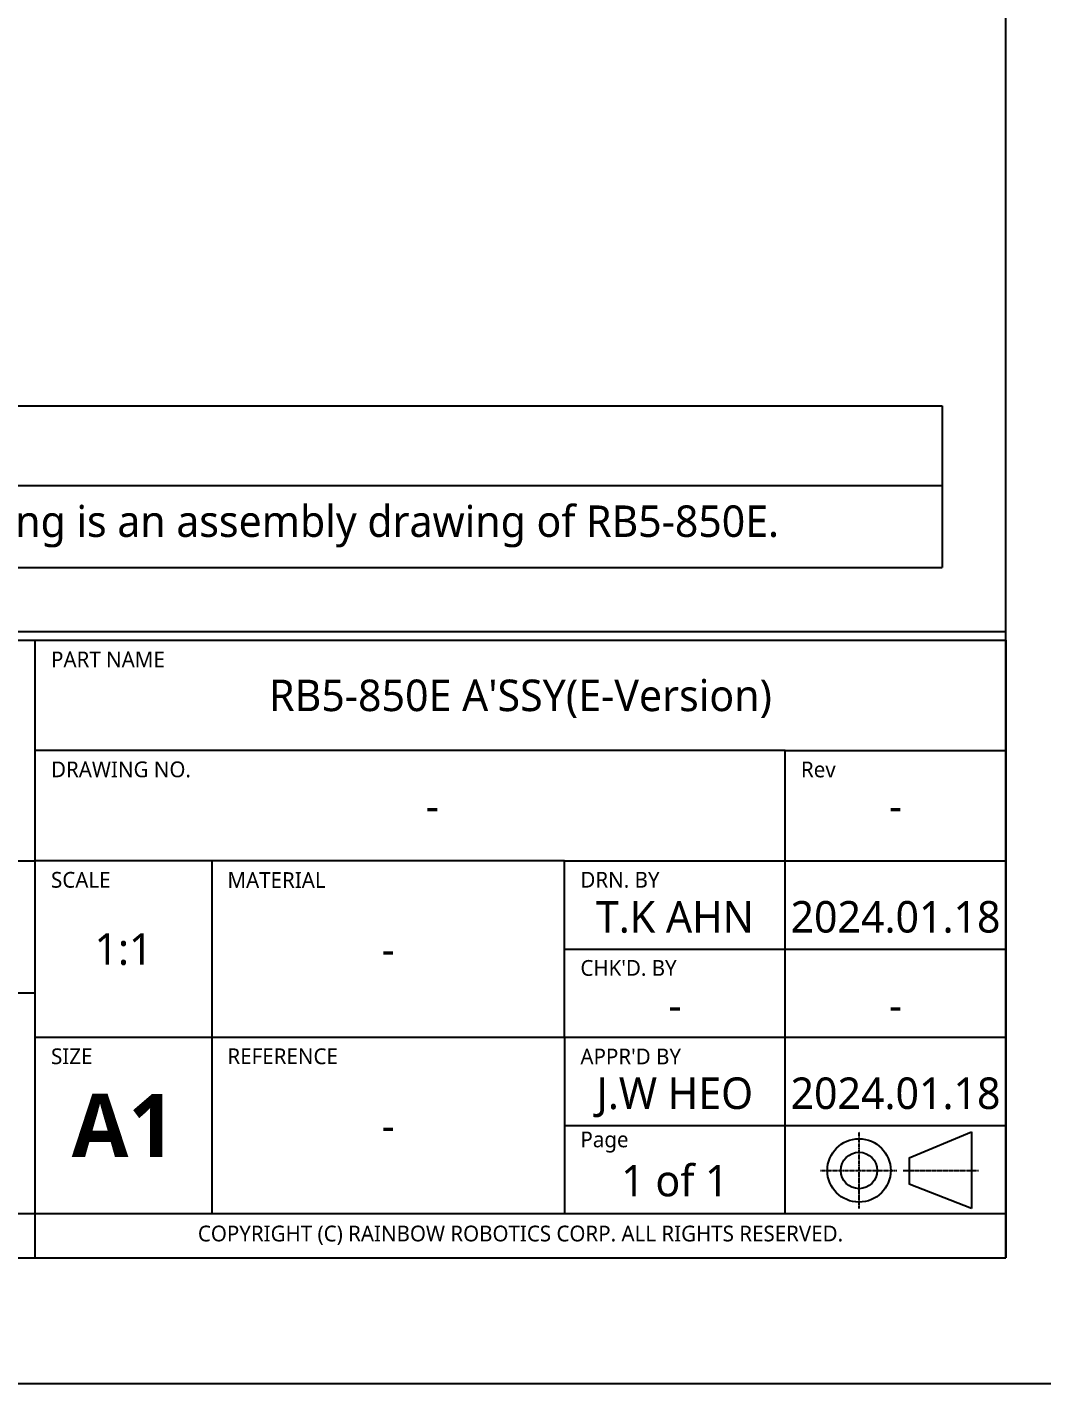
# Model space of a CAD drawing. Header units: millimetres. Extents: x 0 to 4378, y 0 to 2376.
# Drawn here: x 2662 to 3307, y 0 to 862 of the extents above; entities that cross this region are included whole.
import ezdxf
from ezdxf.enums import TextEntityAlignment as Align

# ---------------------------------------------------------------- set-up
doc = ezdxf.new("R2010")
doc.units = ezdxf.units.MM
doc.header["$LTSCALE"] = 0.2
doc.linetypes.add('CENTER2', pattern=[1.125, 0.75, -0.125, 0.125, -0.125])
for name, color, linetype in [('02_Center Line', 1, 'CENTER2'), ('05_Section Line', 3, 'Continuous'), ('09_Table Line', 2, 'Continuous'), ('10_Drawing Template', 2, 'Continuous')]:
    doc.layers.add(name, color=color, linetype=linetype)
doc.styles.add('Rainbow-2.5 Style', font='malgunsl.ttf')
doc.styles.add('Rainbow-5.0 Style', font='malgunsl.ttf')

# ---------------------------------------------------------------- blocks, each defined once
blk = doc.blocks.new('A$C869fea471123')
at = {"linetype": 'Continuous'}
for p, q in [((805.64, 35.92), (815.53, 40.02)), ((815.53, 40.02), (815.53, 27.85)), ((805.64, 35.92), (805.64, 31.73)), ((815.53, 27.85), (805.64, 31.73))]:
    blk.add_line(p, q, dxfattribs=at)
blk.add_lwpolyline([(0, 594), (841, 594), (841, 0), (0, 0)], close=True)
for radius in [5.03, 2.89]:
    blk.add_circle((797.66, 33.9), radius, dxfattribs=at)
at = {"layer": '02_Center Line'}
for p, q in [((797.66, 27.87), (797.66, 40.04)), ((791.52, 33.9), (803.69, 33.9)), ((804.66, 33.9), (816.62, 33.9))]:
    blk.add_line(p, q, dxfattribs=at)
at = {"layer": '05_Section Line', "linetype": 'Continuous'}
blk.add_line((609.32, 119.54), (820.98, 119.54), dxfattribs=at)
blk.add_lwpolyline([(820.98, 20.02), (820.98, 574.68), (20.02, 574.68), (20.02, 20.02)], close=True, dxfattribs=at)
at = {"layer": '09_Table Line'}
for p, q in [((610.73, 118.14), (666.79, 118.14)), ((666.79, 20.02), (666.79, 118.14)), ((666.79, 118.14), (820.98, 118.14)), ((820.98, 118.14), (820.98, 20.02)), ((785.93, 100.62), (666.79, 100.62)), ((785.93, 100.62), (820.98, 100.62)), ((785.93, 83.1), (785.93, 100.62)), ((610.73, 83.1), (666.79, 83.1)), ((750.89, 83.1), (666.79, 83.1)), ((694.83, 83.1), (694.83, 27.03)), ((750.89, 83.1), (785.93, 83.1)), ((750.89, 69.08), (750.89, 83.1)), ((785.93, 69.08), (785.93, 83.1)), ((785.93, 83.1), (820.98, 83.1)), ((750.89, 69.08), (785.93, 69.08)), ((750.89, 55.07), (750.89, 69.08)), ((785.93, 55.07), (785.93, 69.08)), ((785.93, 69.08), (820.98, 69.08)), ((666.79, 62.07), (610.73, 62.07)), ((666.79, 55.07), (820.98, 55.07)), ((750.89, 55.07), (750.89, 41.05)), ((785.93, 41.05), (785.93, 55.07)), ((750.89, 41.05), (750.89, 27.03)), ((750.89, 41.05), (785.93, 41.05)), ((785.93, 27.03), (785.93, 41.05)), ((785.93, 41.05), (820.98, 41.05)), ((666.79, 27.03), (610.73, 27.03)), ((820.98, 27.03), (666.79, 27.03)), ((610.73, 20.02), (666.79, 20.02)), ((666.79, 20.02), (820.98, 20.02))]:
    blk.add_line(p, q, dxfattribs=at)
at = {"insert": (680.81, 41.05), "char_height": 10.0119, "width": 28.0333, "attachment_point": 5, "style": 'Rainbow-5.0 Style'}
blk.add_mtext('{\\fMalgun Gothic|b1|i0|c129|p50;A1}', dxfattribs=at)
at = {"linetype": 'Continuous', "insert": (743.88, 23.61), "char_height": 2.503, "width": 154.1833, "attachment_point": 5, "style": 'Rainbow-5.0 Style'}
blk.add_mtext('COPYRIGHT (C) RAINBOW ROBOTICS CORP. ALL RIGHTS RESERVED.', dxfattribs=at)
at = {"linetype": 'Continuous', "style": 'Rainbow-5.0 Style'}
for tag, p in [('PART_NAME', (743.88, 109.38)), ('DRAWING_NO', (729.87, 91.86)), ('REV', (803.46, 91.86)), ('제도', (768.41, 74.2)), ('DATE_1', (803.46, 74.2)), ('SCALE', (680.81, 69.08)), ('MATERIAL', (722.86, 69.08)), ('검도', (768.41, 60.18)), ('DATE_2', (803.46, 60.18)), ('승인', (768.41, 46.17)), ('DATE_3', (803.46, 46.17)), ('REFERENCE', (722.86, 41.05)), ('PAGE', (768.41, 32.29))]:
    blk.add_attdef(tag, text='', height=5.01, dxfattribs=at).set_placement(p, align=Align.MIDDLE_CENTER)
at = {"layer": '10_Drawing Template', "linetype": 'Continuous', "char_height": 2.503, "attachment_point": 7, "style": 'Rainbow-5.0 Style'}
for s, insert in [('PART NAME', (669.3, 113.84)), ('DRAWING NO.', (669.3, 96.32)), ('Rev', (788.44, 96.32)), ('SCALE', (669.3, 78.79)), ('MATERIAL', (697.33, 78.79)), ('DRN. BY', (753.4, 78.79)), ("CHK'D. BY", (753.4, 64.78)), ('SIZE', (669.3, 50.76)), ('REFERENCE', (697.33, 50.76)), ("APPR'D BY", (753.4, 50.76)), ('Page', (753.4, 36.74))]:
    blk.add_mtext(s, dxfattribs=dict(at, insert=insert))
blk = doc.blocks.new('*T141')
at = {"color": 251, "transparency": 16777216}
for p, q in [((0, 0), (806.16, 0)), ((0, 0), (0, -102.78)), ((806.16, 0), (806.16, -102.78)), ((0, -50.64), (806.16, -50.64)), ((0, -50.69), (806.16, -50.69)), ((80, -50.69), (80, -102.78)), ((0, -102.78), (806.16, -102.78))]:
    blk.add_line(p, q, dxfattribs=at)
at = {"transparency": 16777216, "char_height": 20, "style": 'Rainbow-2.5 Style'}
for s, insert, width, attachment_point in [('{\\fMalgun Gothic|b1|i0|c129|p50;NOTE}', (12, -25.33), 782.1613, 4), ('1)', (68, -62.67), 56, 3), ('This drawing is an assembly drawing of RB5-850E.', (92, -76.73), 702.1613, 4)]:
    blk.add_mtext(s, dxfattribs=dict(at, insert=insert, width=width, attachment_point=attachment_point))

msp = doc.modelspace()

# ---------------------------------------------------------------- block references
at = {"xscale": 4, "yscale": 4, "zscale": 4}
msp.add_blockref('A$C869fea471123', (0, 0), dxfattribs=at).add_auto_attribs({'승인': 'J.W HEO', '검도': '-', '제도': 'T.K AHN', 'REV': '-', 'PART_NAME': "RB5-850E A'SSY(E-Version)", 'DRAWING_NO': '-', 'SCALE': '1:1', 'MATERIAL': '-', 'REFERENCE': '-', 'PAGE': '1 of 1', 'DATE_1': '2024.01.18', 'DATE_2': '-', 'DATE_3': '2024.01.18'})
msp.add_blockref('*T141', (2437.298, 621.579))

doc.saveas('drawing.dxf')
